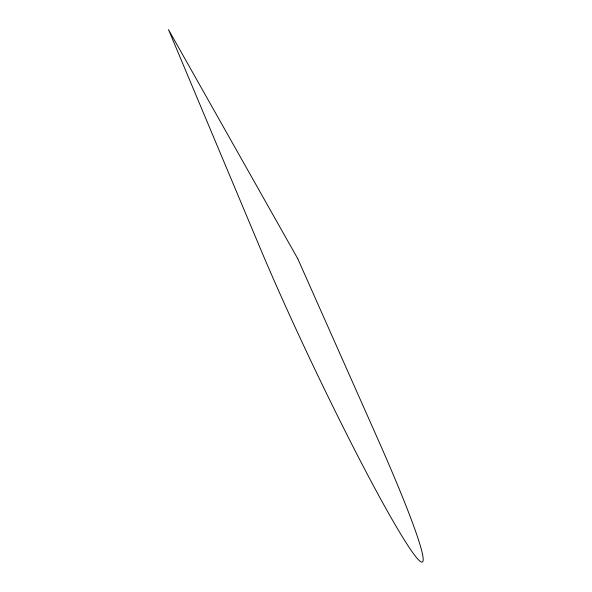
<?xml version="1.0" encoding="UTF-8"?>
<svg xmlns="http://www.w3.org/2000/svg" width="592" height="592" viewBox="0 0 592 592"><rect width="100%" height="100%" fill="white"/><g stroke="black" fill="none" stroke-linecap="round" stroke-linejoin="round"><path stroke-width="0.89" d="M297.776 258.741L168.483 29.6L260.177 248.129A219.876 13.942 64.5 0 0 402.997 537.78A219.876 13.942 64.5 0 0 377.748 438.887L297.776 258.741"/></g></svg>
